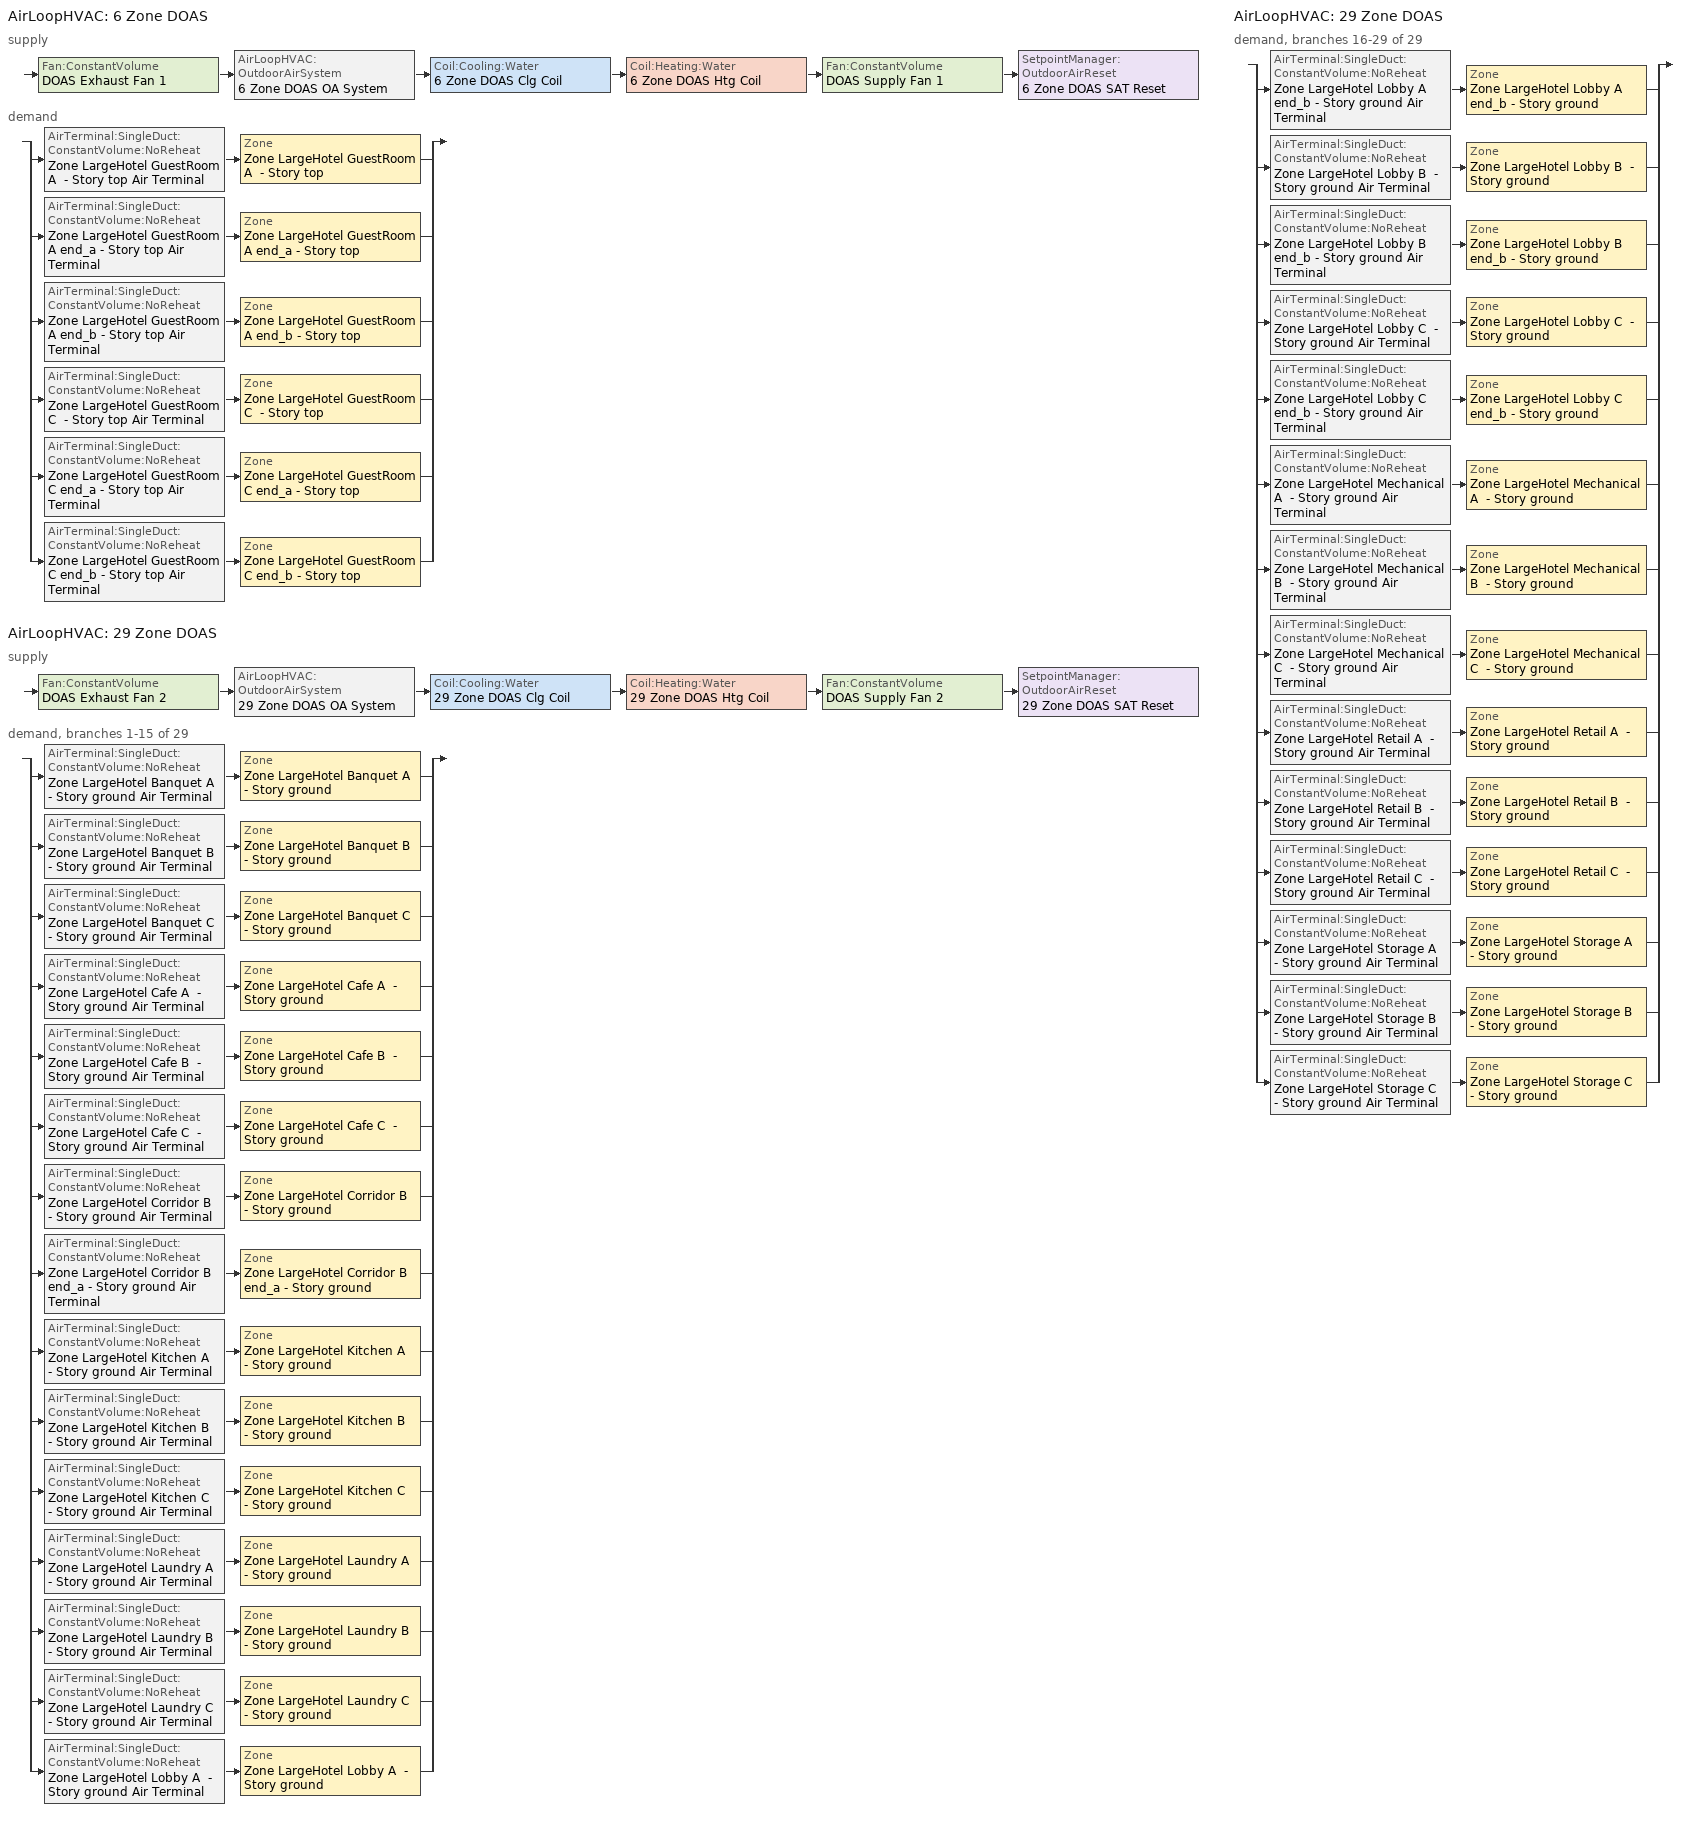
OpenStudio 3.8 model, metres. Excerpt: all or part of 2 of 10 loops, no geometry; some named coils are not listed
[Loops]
AirLoopHVAC '6 Zone DOAS'
 supply: Fan:ConstantVolume 'DOAS Exhaust Fan 1' > AirLoopHVAC:OutdoorAirSystem '6 Zone DOAS OA System' > Coil:Cooling:Water '6 Zone DOAS Clg Coil' > Coil:Heating:Water '6 Zone DOAS Htg Coil' > Fan:ConstantVolume 'DOAS Supply Fan 1' > SetpointManager:OutdoorAirReset '6 Zone DOAS SAT Reset'
 demand: split
  | AirTerminal:SingleDuct:ConstantVolume:NoReheat 'Zone LargeHotel GuestRoom A  - Story top Air Terminal' > Zone 'Zone LargeHotel GuestRoom A  - Story top'
  | AirTerminal:SingleDuct:ConstantVolume:NoReheat 'Zone LargeHotel GuestRoom A end_a - Story top Air Terminal' > Zone 'Zone LargeHotel GuestRoom A end_a - Story top'
  | AirTerminal:SingleDuct:ConstantVolume:NoReheat 'Zone LargeHotel GuestRoom A end_b - Story top Air Terminal' > Zone 'Zone LargeHotel GuestRoom A end_b - Story top'
  | AirTerminal:SingleDuct:ConstantVolume:NoReheat 'Zone LargeHotel GuestRoom C  - Story top Air Terminal' > Zone 'Zone LargeHotel GuestRoom C  - Story top'
  | AirTerminal:SingleDuct:ConstantVolume:NoReheat 'Zone LargeHotel GuestRoom C end_a - Story top Air Terminal' > Zone 'Zone LargeHotel GuestRoom C end_a - Story top'
  | AirTerminal:SingleDuct:ConstantVolume:NoReheat 'Zone LargeHotel GuestRoom C end_b - Story top Air Terminal' > Zone 'Zone LargeHotel GuestRoom C end_b - Story top'
AirLoopHVAC '29 Zone DOAS'
 supply: Fan:ConstantVolume 'DOAS Exhaust Fan 2' > AirLoopHVAC:OutdoorAirSystem '29 Zone DOAS OA System' > Coil:Cooling:Water '29 Zone DOAS Clg Coil' > Coil:Heating:Water '29 Zone DOAS Htg Coil' > Fan:ConstantVolume 'DOAS Supply Fan 2' > SetpointManager:OutdoorAirReset '29 Zone DOAS SAT Reset'
 demand, branches 1-15 of 29: split
  | AirTerminal:SingleDuct:ConstantVolume:NoReheat 'Zone LargeHotel Banquet A  - Story ground Air Terminal' > Zone 'Zone LargeHotel Banquet A  - Story ground'
  | AirTerminal:SingleDuct:ConstantVolume:NoReheat 'Zone LargeHotel Banquet B  - Story ground Air Terminal' > Zone 'Zone LargeHotel Banquet B  - Story ground'
  | AirTerminal:SingleDuct:ConstantVolume:NoReheat 'Zone LargeHotel Banquet C  - Story ground Air Terminal' > Zone 'Zone LargeHotel Banquet C  - Story ground'
  | AirTerminal:SingleDuct:ConstantVolume:NoReheat 'Zone LargeHotel Cafe A  - Story ground Air Terminal' > Zone 'Zone LargeHotel Cafe A  - Story ground'
  | AirTerminal:SingleDuct:ConstantVolume:NoReheat 'Zone LargeHotel Cafe B  - Story ground Air Terminal' > Zone 'Zone LargeHotel Cafe B  - Story ground'
  | AirTerminal:SingleDuct:ConstantVolume:NoReheat 'Zone LargeHotel Cafe C  - Story ground Air Terminal' > Zone 'Zone LargeHotel Cafe C  - Story ground'
  | AirTerminal:SingleDuct:ConstantVolume:NoReheat 'Zone LargeHotel Corridor B  - Story ground Air Terminal' > Zone 'Zone LargeHotel Corridor B  - Story ground'
  | AirTerminal:SingleDuct:ConstantVolume:NoReheat 'Zone LargeHotel Corridor B end_a - Story ground Air Terminal' > Zone 'Zone LargeHotel Corridor B end_a - Story ground'
  | AirTerminal:SingleDuct:ConstantVolume:NoReheat 'Zone LargeHotel Kitchen A  - Story ground Air Terminal' > Zone 'Zone LargeHotel Kitchen A  - Story ground'
  | AirTerminal:SingleDuct:ConstantVolume:NoReheat 'Zone LargeHotel Kitchen B  - Story ground Air Terminal' > Zone 'Zone LargeHotel Kitchen B  - Story ground'
  | AirTerminal:SingleDuct:ConstantVolume:NoReheat 'Zone LargeHotel Kitchen C  - Story ground Air Terminal' > Zone 'Zone LargeHotel Kitchen C  - Story ground'
  | AirTerminal:SingleDuct:ConstantVolume:NoReheat 'Zone LargeHotel Laundry A  - Story ground Air Terminal' > Zone 'Zone LargeHotel Laundry A  - Story ground'
  | AirTerminal:SingleDuct:ConstantVolume:NoReheat 'Zone LargeHotel Laundry B  - Story ground Air Terminal' > Zone 'Zone LargeHotel Laundry B  - Story ground'
  | AirTerminal:SingleDuct:ConstantVolume:NoReheat 'Zone LargeHotel Laundry C  - Story ground Air Terminal' > Zone 'Zone LargeHotel Laundry C  - Story ground'
  | AirTerminal:SingleDuct:ConstantVolume:NoReheat 'Zone LargeHotel Lobby A  - Story ground Air Terminal' > Zone 'Zone LargeHotel Lobby A  - Story ground'
AirLoopHVAC '29 Zone DOAS'
 demand, branches 16-29 of 29: split
  | AirTerminal:SingleDuct:ConstantVolume:NoReheat 'Zone LargeHotel Lobby A end_b - Story ground Air Terminal' > Zone 'Zone LargeHotel Lobby A end_b - Story ground'
  | AirTerminal:SingleDuct:ConstantVolume:NoReheat 'Zone LargeHotel Lobby B  - Story ground Air Terminal' > Zone 'Zone LargeHotel Lobby B  - Story ground'
  | AirTerminal:SingleDuct:ConstantVolume:NoReheat 'Zone LargeHotel Lobby B end_b - Story ground Air Terminal' > Zone 'Zone LargeHotel Lobby B end_b - Story ground'
  | AirTerminal:SingleDuct:ConstantVolume:NoReheat 'Zone LargeHotel Lobby C  - Story ground Air Terminal' > Zone 'Zone LargeHotel Lobby C  - Story ground'
  | AirTerminal:SingleDuct:ConstantVolume:NoReheat 'Zone LargeHotel Lobby C end_b - Story ground Air Terminal' > Zone 'Zone LargeHotel Lobby C end_b - Story ground'
  | AirTerminal:SingleDuct:ConstantVolume:NoReheat 'Zone LargeHotel Mechanical A  - Story ground Air Terminal' > Zone 'Zone LargeHotel Mechanical A  - Story ground'
  | AirTerminal:SingleDuct:ConstantVolume:NoReheat 'Zone LargeHotel Mechanical B  - Story ground Air Terminal' > Zone 'Zone LargeHotel Mechanical B  - Story ground'
  | AirTerminal:SingleDuct:ConstantVolume:NoReheat 'Zone LargeHotel Mechanical C  - Story ground Air Terminal' > Zone 'Zone LargeHotel Mechanical C  - Story ground'
  | AirTerminal:SingleDuct:ConstantVolume:NoReheat 'Zone LargeHotel Retail A  - Story ground Air Terminal' > Zone 'Zone LargeHotel Retail A  - Story ground'
  | AirTerminal:SingleDuct:ConstantVolume:NoReheat 'Zone LargeHotel Retail B  - Story ground Air Terminal' > Zone 'Zone LargeHotel Retail B  - Story ground'
  | AirTerminal:SingleDuct:ConstantVolume:NoReheat 'Zone LargeHotel Retail C  - Story ground Air Terminal' > Zone 'Zone LargeHotel Retail C  - Story ground'
  | AirTerminal:SingleDuct:ConstantVolume:NoReheat 'Zone LargeHotel Storage A  - Story ground Air Terminal' > Zone 'Zone LargeHotel Storage A  - Story ground'
  | AirTerminal:SingleDuct:ConstantVolume:NoReheat 'Zone LargeHotel Storage B  - Story ground Air Terminal' > Zone 'Zone LargeHotel Storage B  - Story ground'
  | AirTerminal:SingleDuct:ConstantVolume:NoReheat 'Zone LargeHotel Storage C  - Story ground Air Terminal' > Zone 'Zone LargeHotel Storage C  - Story ground'
[Sizing:Zone] Zone Cooling Design Supply Air Temperature Input Method=SupplyAirTemperature; Zone Cooling Design Supply Air Temperature {C}=12.7778; Zone Cooling Design Supply Air Temperature Difference {deltaC}=11.11; Zone Heating Design Supply Air Temperature Input Method=SupplyAirTemperature; Zone Heating Design Supply Air Temperature {C}=40; Zone Heating Design Supply Air Temperature Difference {deltaC}=11.11; Zone Cooling Design Supply Air Humidity Ratio {kg-H2O/kg-air}=0.0085; Zone Heating Design Supply Air Humidity Ratio {kg-H2O/kg-air}=0.008; Cooling Design Air Flow Method=DesignDay; Heating Design Air Flow Method=DesignDay; Account for Dedicated Outdoor Air System=Yes; Dedicated Outdoor Air System Control Strategy=NeutralSupplyAir; Dedicated Outdoor Air Low Setpoint Temperature for Design {C}=15.556; Dedicated Outdoor Air High Setpoint Temperature for Design {C}=21.111; Zone Load Sizing Method=Sensible Load Only No Latent Load; Zone Latent Cooling Design Supply Air Humidity Ratio Input Method=HumidityRatioDifference; Zone Cooling Design Supply Air Humidity Ratio Difference {kgWater/kgDryAir}=0.005; Zone Latent Heating Design Supply Air Humidity Ratio Input Method=HumidityRatioDifference; Zone Humidification Design Supply Air Humidity Ratio Difference {kgWater/kgDryAir}=0.005
Zone LargeHotel Corridor B end_a - Story ground; Zone LargeHotel Corridor B  - Story ground; Zone LargeHotel Laundry A  - Story ground; Zone LargeHotel Laundry B  - Story ground; Zone LargeHotel Laundry C  - Story ground; Zone LargeHotel Storage A  - Story ground; Zone LargeHotel Storage B  - Story ground; Zone LargeHotel Storage C  - Story ground; Zone LargeHotel Kitchen A  - Story ground; Zone LargeHotel Kitchen B  - Story ground; Zone LargeHotel Kitchen C  - Story ground; Zone LargeHotel Retail A  - Story ground; Zone LargeHotel Retail B  - Story ground; Zone LargeHotel Retail C  - Story ground; Zone LargeHotel Mechanical A  - Story ground; Zone LargeHotel Mechanical B  - Story ground; Zone LargeHotel Mechanical C  - Story ground; Zone LargeHotel Cafe A  - Story ground; Zone LargeHotel Cafe B  - Story ground; Zone LargeHotel Cafe C  - Story ground; Zone LargeHotel Banquet A  - Story ground; Zone LargeHotel Banquet B  - Story ground; Zone LargeHotel Banquet C  - Story ground; Zone LargeHotel Lobby A  - Story ground; Zone LargeHotel Lobby B  - Story ground; Zone LargeHotel Lobby C  - Story ground; Zone LargeHotel Lobby A end_b - Story ground; Zone LargeHotel Lobby B end_b - Story ground; Zone LargeHotel Lobby C end_b - Story ground; Zone LargeHotel GuestRoom A end_a - Story top; Zone LargeHotel GuestRoom C end_a - Story top; Zone LargeHotel GuestRoom A  - Story top; Zone LargeHotel GuestRoom C  - Story top; Zone LargeHotel GuestRoom A end_b - Story top; Zone LargeHotel GuestRoom C end_b - Story top
[Zone equipment]
Zone LargeHotel Corridor B end_a - Story ground: Zone LargeHotel Corridor B end_a - Story ground Air Terminal, Zone LargeHotel Corridor B end_a - Story ground FCU
Zone LargeHotel Corridor B  - Story ground: Zone LargeHotel Corridor B  - Story ground Air Terminal, Zone LargeHotel Corridor B  - Story ground FCU
Zone LargeHotel Laundry A  - Story ground: Zone LargeHotel Laundry A  - Story ground Exhaust Fan, Zone LargeHotel Laundry A  - Story ground Air Terminal, Zone LargeHotel Laundry A  - Story ground FCU
Zone LargeHotel Laundry B  - Story ground: Zone LargeHotel Laundry B  - Story ground Exhaust Fan, Zone LargeHotel Laundry B  - Story ground Air Terminal, Zone LargeHotel Laundry B  - Story ground FCU
Zone LargeHotel Laundry C  - Story ground: Zone LargeHotel Laundry C  - Story ground Exhaust Fan, Zone LargeHotel Laundry C  - Story ground Air Terminal, Zone LargeHotel Laundry C  - Story ground FCU
Zone LargeHotel Storage A  - Story ground: Zone LargeHotel Storage A  - Story ground Air Terminal, Zone LargeHotel Storage A  - Story ground FCU
Zone LargeHotel Storage B  - Story ground: Zone LargeHotel Storage B  - Story ground Air Terminal, Zone LargeHotel Storage B  - Story ground FCU
Zone LargeHotel Storage C  - Story ground: Zone LargeHotel Storage C  - Story ground Air Terminal, Zone LargeHotel Storage C  - Story ground FCU
Zone LargeHotel Kitchen A  - Story ground: Zone LargeHotel Kitchen A  - Story ground Exhaust Fan, Zone LargeHotel Kitchen A  - Story ground Air Terminal, Zone LargeHotel Kitchen A  - Story ground FCU
Zone LargeHotel Kitchen B  - Story ground: Zone LargeHotel Kitchen B  - Story ground Exhaust Fan, Zone LargeHotel Kitchen B  - Story ground Air Terminal, Zone LargeHotel Kitchen B  - Story ground FCU
Zone LargeHotel Kitchen C  - Story ground: Zone LargeHotel Kitchen C  - Story ground Exhaust Fan, Zone LargeHotel Kitchen C  - Story ground Air Terminal, Zone LargeHotel Kitchen C  - Story ground FCU
Zone LargeHotel Retail A  - Story ground: Zone LargeHotel Retail A  - Story ground Air Terminal, Zone LargeHotel Retail A  - Story ground FCU
Zone LargeHotel Retail B  - Story ground: Zone LargeHotel Retail B  - Story ground Air Terminal, Zone LargeHotel Retail B  - Story ground FCU
Zone LargeHotel Retail C  - Story ground: Zone LargeHotel Retail C  - Story ground Air Terminal, Zone LargeHotel Retail C  - Story ground FCU
Zone LargeHotel Mechanical A  - Story ground: Zone LargeHotel Mechanical A  - Story ground Air Terminal, Zone LargeHotel Mechanical A  - Story ground FCU
Zone LargeHotel Mechanical B  - Story ground: Zone LargeHotel Mechanical B  - Story ground Air Terminal, Zone LargeHotel Mechanical B  - Story ground FCU
Zone LargeHotel Mechanical C  - Story ground: Zone LargeHotel Mechanical C  - Story ground Air Terminal, Zone LargeHotel Mechanical C  - Story ground FCU
Zone LargeHotel Cafe A  - Story ground: Zone LargeHotel Cafe A  - Story ground Air Terminal, Zone LargeHotel Cafe A  - Story ground FCU
Zone LargeHotel Cafe B  - Story ground: Zone LargeHotel Cafe B  - Story ground Air Terminal, Zone LargeHotel Cafe B  - Story ground FCU
Zone LargeHotel Cafe C  - Story ground: Zone LargeHotel Cafe C  - Story ground Air Terminal, Zone LargeHotel Cafe C  - Story ground FCU
Zone LargeHotel Banquet A  - Story ground: Zone LargeHotel Banquet A  - Story ground Air Terminal, Zone LargeHotel Banquet A  - Story ground FCU
Zone LargeHotel Banquet B  - Story ground: Zone LargeHotel Banquet B  - Story ground Air Terminal, Zone LargeHotel Banquet B  - Story ground FCU
Zone LargeHotel Banquet C  - Story ground: Zone LargeHotel Banquet C  - Story ground Air Terminal, Zone LargeHotel Banquet C  - Story ground FCU
Zone LargeHotel Lobby A  - Story ground: Zone LargeHotel Lobby A  - Story ground Air Terminal, Zone LargeHotel Lobby A  - Story ground FCU
Zone LargeHotel Lobby B  - Story ground: Zone LargeHotel Lobby B  - Story ground Air Terminal, Zone LargeHotel Lobby B  - Story ground FCU
Zone LargeHotel Lobby C  - Story ground: Zone LargeHotel Lobby C  - Story ground Air Terminal, Zone LargeHotel Lobby C  - Story ground FCU
Zone LargeHotel Lobby A end_b - Story ground: Zone LargeHotel Lobby A end_b - Story ground Air Terminal, Zone LargeHotel Lobby A end_b - Story ground FCU
Zone LargeHotel Lobby B end_b - Story ground: Zone LargeHotel Lobby B end_b - Story ground Air Terminal, Zone LargeHotel Lobby B end_b - Story ground FCU
Zone LargeHotel Lobby C end_b - Story ground: Zone LargeHotel Lobby C end_b - Story ground Air Terminal, Zone LargeHotel Lobby C end_b - Story ground FCU
Zone LargeHotel GuestRoom A end_a - Story top: Zone LargeHotel GuestRoom A end_a - Story top Air Terminal, Zone LargeHotel GuestRoom A end_a - Story top FCU
Zone LargeHotel GuestRoom C end_a - Story top: Zone LargeHotel GuestRoom C end_a - Story top Air Terminal, Zone LargeHotel GuestRoom C end_a - Story top FCU
Zone LargeHotel GuestRoom A  - Story top: Zone LargeHotel GuestRoom A  - Story top Air Terminal, Zone LargeHotel GuestRoom A  - Story top FCU
Zone LargeHotel GuestRoom C  - Story top: Zone LargeHotel GuestRoom C  - Story top Air Terminal, Zone LargeHotel GuestRoom C  - Story top FCU
Zone LargeHotel GuestRoom A end_b - Story top: Zone LargeHotel GuestRoom A end_b - Story top Air Terminal, Zone LargeHotel GuestRoom A end_b - Story top FCU
Zone LargeHotel GuestRoom C end_b - Story top: Zone LargeHotel GuestRoom C end_b - Story top Air Terminal, Zone LargeHotel GuestRoom C end_b - Story top FCU
[Fan:ZoneExhaust] Fan Total Efficiency=0.0273754; Pressure Rise {Pa}=124.544; System Availability Manager Coupling Mode=Decoupled
Name | Availability Schedule | Maximum Flow Rate {m3/s} | Flow Fraction Schedule
Zone LargeHotel Kitchen A  - Story ground Exhaust Fan; Zone LargeHotel Kitchen C  - Story ground Exhaust Fan | HotelLarge Kitchen_Exhaust_SCH | 0.0423088 | HotelLarge Kitchen_Exhaust_SCH
Zone LargeHotel Kitchen B  - Story ground Exhaust Fan | HotelLarge Kitchen_Exhaust_SCH | 1.00779 | HotelLarge Kitchen_Exhaust_SCH
Zone LargeHotel Laundry A  - Story ground Exhaust Fan; Zone LargeHotel Laundry C  - Story ground Exhaust Fan | Always On | 0.0272787 | Always On
Zone LargeHotel Laundry B  - Story ground Exhaust Fan | Always On | 0.649775 | Always On
[Refrigeration:WalkIn] Availability Schedule=Always On Discrete; Rated Coil Cooling Capacity {W}=2696.25; Rated Total Heating Power {W}=0; Rated Circulation Fan Power {W}=0; Rated Total Lighting Power {W}=120; Lighting Schedule=Always On; Defrost Control Type=TimeSchedule; Temperature Termination Defrost Fraction to Ice=0.7; Insulated Floor Surface Area {m2}=11.1484; Insulated Floor U-Value {W/m2-K}=0.207
Name | Operating Temperature {C} | Rated Cooling Source Temperature {C} | Rated Cooling Coil Fan Power {W} | Defrost Type | Defrost Schedule | Defrost Drip-Down Schedule | Defrost Power {W} | WalkIn Zone Boundary 1
Large Hotel Cooler | 2 | -3.88889 | 200 | OffCycle | Refrigeration Defrost Schedule | Refrigeration Dripdown Schedule | 0 | Refrigeration Walk In Zone Boundary 1
Large Hotel Freezer | -23 | -28.3333 | 250 | Electric | Refrigeration Defrost Schedule 1 | Refrigeration Dripdown Schedule 1 | 2000 | Refrigeration Walk In Zone Boundary 2
[Refrigeration:WalkIn:ZoneBoundary] Zone=Zone LargeHotel Kitchen B  - Story ground; Total Insulated Surface Area Facing Zone {m2}=43.4; Insulated Surface U-Value Facing Zone {W/m2-K}=0.235; Area of Stocking Doors Facing Zone {m2}=2; Height of Stocking Doors Facing Zone {m}=2; Stocking Door Opening Schedule Name Facing Zone=door_wi_sched; Stocking Door Opening Protection Type Facing Zone=None
Refrigeration Walk In Zone Boundary 1; Refrigeration Walk In Zone Boundary 2
[AirLoopHVAC] Design Return Air Flow Fraction of Supply Air Flow=1
Name | Availability Schedule | Design Supply Air Flow Rate {m3/s}
6 Zone DOAS | 6 Zone DOAS Occ Sch | 2.66306
29 Zone DOAS | 29 Zone DOAS Occ Sch | 29.2487
[Sizing:System] Type of Load to Size On=VentilationRequirement; Central Heating Maximum System Air Flow Ratio=1; Preheat Design Temperature {C}=7; Preheat Design Humidity Ratio {kg-H2O/kg-Air}=0.008; Precool Design Temperature {C}=12.8; Precool Design Humidity Ratio {kg-H2O/kg-Air}=0.008; Central Cooling Design Supply Air Temperature {C}=15.5556; Central Heating Design Supply Air Temperature {C}=21.1111; Sizing Option=Coincident; 100% Outdoor Air in Cooling=Yes; 100% Outdoor Air in Heating=Yes; Central Cooling Design Supply Air Humidity Ratio {kg-H2O/kg-Air}=0.0085; System Outdoor Air Method=ZoneSum; Zone Maximum Outdoor Air Fraction=1; Cooling Supply Air Flow Rate Per Floor Area {m3/s-m2}=0.00996765; Cooling Fraction of Autosized Cooling Supply Air Flow Rate=1; Cooling Supply Air Flow Rate Per Unit Cooling Capacity {m3/s-W}=3.94755e-05; Heating Supply Air Flow Rate Per Floor Area {m3/s-m2}=0.00996765; Heating Fraction of Autosized Heating Supply Air Flow Rate=1; Heating Fraction of Autosized Cooling Supply Air Flow Rate=1; Heating Supply Air Flow Rate Per Unit Heating Capacity {m3/s-W}=3.15882e-05; Cooling Design Capacity Method=CoolingDesignCapacity; Cooling Design Capacity Per Floor Area {W/m2}=234.7; Fraction of Autosized Cooling Design Capacity=1; Heating Design Capacity Method=HeatingDesignCapacity; Heating Design Capacity Per Floor Area {W/m2}=157; Fraction of Autosized Heating Design Capacity=1; Central Cooling Capacity Control Method=OnOff; Occupant Diversity=1
Name | Design Outdoor Air Flow Rate {m3/s} | Cooling Design Capacity {W} | Heating Design Capacity {W}
6 Zone DOAS | 2.66306 | 59761.64 | 124880
29 Zone DOAS | 29.2487 | 656368 | 1.37157e+06
[Fan:ConstantVolume] Availability Schedule=Always On Discrete; Motor In Airstream Fraction=1
Name | Fan Total Efficiency | Pressure Rise {Pa} | Maximum Flow Rate {m3/s} | Motor Efficiency
DOAS Supply Fan 1; DOAS Exhaust Fan 1 | 0.56875 | 622.722 | 2.66306 | 0.875
DOAS Supply Fan 2; DOAS Exhaust Fan 2 | 0.61165 | 1018.77 | 29.2487 | 0.941
[Controller:OutdoorAir] Economizer Control Action Type=ModulateFlow; Economizer Maximum Limit Dry-Bulb Temperature {C}=12.7778; Lockout Type=LockoutWithHeating; Minimum Limit Type=FixedMinimum; Minimum Fraction of Outdoor Air Schedule=Always On Discrete; High Humidity Control=No; Heat Recovery Bypass Control Type=BypassWhenWithinEconomizerLimits; Economizer Operation Staging=InterlockedWithMechanicalCooling
Name | Minimum Outdoor Air Flow Rate {m3/s} | Maximum Outdoor Air Flow Rate {m3/s} | Economizer Control Type | Minimum Outdoor Air Schedule | Controller Mechanical Ventilation
6 Zone DOAS Outdoor Air Controller | 2.66306 | 2.66306 | NoEconomizer | Always On Discrete | 6 Zone DOAS Mechanical Ventilation Controller
29 Zone DOAS Outdoor Air Controller | 29.2487 | 29.2487 | FixedDryBulb | 29 Zone DOAS Occ Sch | 29 Zone DOAS Mechanical Ventilation Controller
[Controller:MechanicalVentilation] Availability Schedule=Always On Discrete; System Outdoor Air Method=ZoneSum
6 Zone DOAS Mechanical Ventilation Controller; 29 Zone DOAS Mechanical Ventilation Controller
[AirLoopHVAC:OutdoorAirSystem]
Name | Controller
6 Zone DOAS OA System | 6 Zone DOAS Outdoor Air Controller
29 Zone DOAS OA System | 29 Zone DOAS Outdoor Air Controller
[SetpointManager:OutdoorAirReset] Control Variable=Temperature; Setpoint at Outdoor Low Temperature {C}=21.1111; Outdoor Low Temperature {C}=12.7778; Setpoint at Outdoor High Temperature {C}=15.5556; Outdoor High Temperature {C}=21.1111
Name | Setpoint Node or NodeList
6 Zone DOAS SAT Reset | 6 Zone DOAS Supply Outlet Node
29 Zone DOAS SAT Reset | 29 Zone DOAS Supply Outlet Node
[AirTerminal:SingleDuct:ConstantVolume:NoReheat] Availability Schedule=Always On Discrete
Name | Maximum Air Flow Rate {m3/s}
Zone LargeHotel GuestRoom A  - Story top Air Terminal; Zone LargeHotel GuestRoom C  - Story top Air Terminal | 1.22839
Zone LargeHotel GuestRoom A end_a - Story top Air Terminal; Zone LargeHotel GuestRoom A end_b - Story top Air Terminal; Zone LargeHotel GuestRoom C end_a - Story top Air Terminal; Zone LargeHotel GuestRoom C end_b - Story top Air Terminal | 0.05157
Zone LargeHotel Banquet A  - Story ground Air Terminal; Zone LargeHotel Banquet C  - Story ground Air Terminal | 0.551896
Zone LargeHotel Banquet B  - Story ground Air Terminal | 13.1461
Zone LargeHotel Cafe A  - Story ground Air Terminal; Zone LargeHotel Cafe C  - Story ground Air Terminal | 0.147742
Zone LargeHotel Cafe B  - Story ground Air Terminal | 3.5192
Zone LargeHotel Corridor B  - Story ground Air Terminal | 0.394684
Zone LargeHotel Corridor B end_a - Story ground Air Terminal | 0.0407858
Zone LargeHotel Kitchen A  - Story ground Air Terminal; Zone LargeHotel Kitchen C  - Story ground Air Terminal | 0.0284073
Zone LargeHotel Kitchen B  - Story ground Air Terminal | 0.676659
Zone LargeHotel Laundry A  - Story ground Air Terminal; Zone LargeHotel Laundry C  - Story ground Air Terminal | 0.0045829
Zone LargeHotel Laundry B  - Story ground Air Terminal | 0.109164
Zone LargeHotel Lobby A  - Story ground Air Terminal; Zone LargeHotel Lobby C  - Story ground Air Terminal | 0.296829
Zone LargeHotel Lobby A end_b - Story ground Air Terminal; Zone LargeHotel Lobby C end_b - Story ground Air Terminal | 0.0477847
Zone LargeHotel Lobby B  - Story ground Air Terminal | 7.07044
Zone LargeHotel Lobby B end_b - Story ground Air Terminal | 1.13823
Zone LargeHotel Mechanical A  - Story ground Air Terminal; Zone LargeHotel Mechanical C  - Story ground Air Terminal | 0.00481536
Zone LargeHotel Mechanical B  - Story ground Air Terminal | 0.114701
Zone LargeHotel Retail A  - Story ground Air Terminal; Zone LargeHotel Retail C  - Story ground Air Terminal | 0.0255048
Zone LargeHotel Retail B  - Story ground Air Terminal | 0.607522
Zone LargeHotel Storage A  - Story ground Air Terminal; Zone LargeHotel Storage C  - Story ground Air Terminal | 0.00836877
Zone LargeHotel Storage B  - Story ground Air Terminal | 0.199343
[Schedule:Ruleset]
Name | Default Day Schedule | Summer Design Day Schedule | Winter Design Day Schedule
HotelLarge Kitchen_Exhaust_SCH | HotelLarge Kitchen_Exhaust_SCH Default | HotelLarge Kitchen_Exhaust_SCH Summer Design Day | HotelLarge Kitchen_Exhaust_SCH Winter Design Day
Always On | Always On Default
door_wi_sched | door_wi_sched Default
Refrigeration Defrost Schedule | Refrigeration Defrost Schedule Default - Large Hotel Cooler
Refrigeration Dripdown Schedule | Refrigeration Dripdown Schedule Default - Large Hotel Cooler
Refrigeration Defrost Schedule 1 | Refrigeration Defrost Schedule Default - Large Hotel Freezer
Refrigeration Dripdown Schedule 1 | Refrigeration Dripdown Schedule Default - Large Hotel Freezer
29 Zone DOAS Occ Sch | 29 Zone DOAS Occ Sch Default | 29 Zone DOAS Occ Sch Summer Design Day | 29 Zone DOAS Occ Sch Winter Design Day
6 Zone DOAS Occ Sch | 6 Zone DOAS Occ Sch Default | 6 Zone DOAS Occ Sch Summer Design Day | 6 Zone DOAS Occ Sch Winter Design Day
[Schedule:Day]
HotelLarge Kitchen_Exhaust_SCH Default; HotelLarge Kitchen_Exhaust_SCH Winter Design Day; HotelLarge Kitchen_Exhaust_SCH Summer Design Day; HotelLarge Kitchen_Exhaust_SCH Default 1; HotelLarge Kitchen_Exhaust_SCH Default 2: No, 7, 0, 0, 24, 0, 1
Always On Default; Always On Default 1; Always On Default 2: No, 24, 0, 1
door_wi_sched Default: No, 6, 0, 0, 22, 0, 0.0625, 24, 0, 0
Refrigeration Defrost Schedule Default - Large Hotel Cooler; Refrigeration Dripdown Schedule Default - Large Hotel Cooler: 0, 59, 0, 24, 0, 0
Refrigeration Defrost Schedule Default - Large Hotel Freezer; Refrigeration Dripdown Schedule Default - Large Hotel Freezer: 0, 45, 0, 24, 0, 0
29 Zone DOAS Occ Sch Default: 1, 0, 1, 8, 0, 0, 24, 0, 1
29 Zone DOAS Occ Sch Winter Design Day; 29 Zone DOAS Occ Sch Summer Design Day; 6 Zone DOAS Occ Sch Winter Design Day; 6 Zone DOAS Occ Sch Summer Design Day; Schedule Day 73; Schedule Day 74: 24, 0, 1
Schedule Day 67; Schedule Day 68: 6, 0, 0, 16, 0, 1, 24, 0, 0
6 Zone DOAS Occ Sch Default: 13, 0, 1, 18, 0, 0, 24, 0, 1
[Schedule:Rule] Date Specification Type=DateRange; Start Month=1; End Month=12
Name | Schedule Ruleset | Rule Order | Day Schedule | Apply Saturday | Start Day | End Day | Apply Sunday
Schedule Rule 53 | HotelLarge Kitchen_Exhaust_SCH | 1 | HotelLarge Kitchen_Exhaust_SCH Default 1 | Yes | 6 | 29
Schedule Rule 54 | HotelLarge Kitchen_Exhaust_SCH | 0 | HotelLarge Kitchen_Exhaust_SCH Default 2 |  | 7 | 30 | Yes
Schedule Rule 55 | Always On | 1 | Always On Default 1 | Yes | 6 | 29
Schedule Rule 56 | Always On | 0 | Always On Default 2 |  | 7 | 30 | Yes
Schedule Rule 60 | 29 Zone DOAS Occ Sch | 1 | Schedule Day 67 | Yes | 6 | 29
Schedule Rule 61 | 29 Zone DOAS Occ Sch | 0 | Schedule Day 68 |  | 7 | 30 | Yes
Schedule Rule 66 | 6 Zone DOAS Occ Sch | 1 | Schedule Day 73 | Yes | 6 | 29
Schedule Rule 67 | 6 Zone DOAS Occ Sch | 0 | Schedule Day 74 |  | 7 | 30 | Yes
[Schedule:Constant]
Always On Discrete: Value=1
